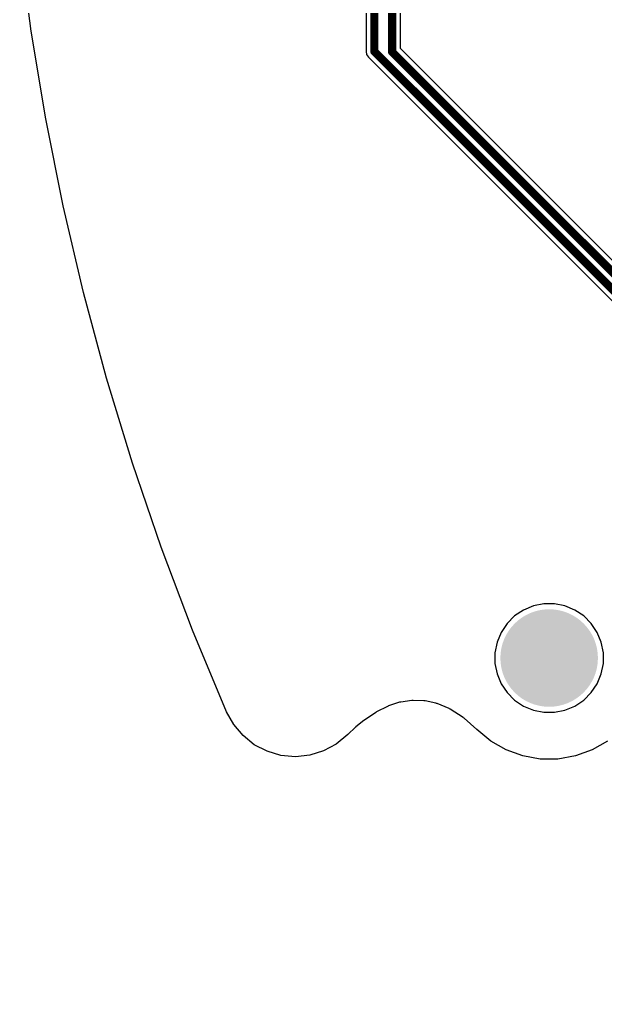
# Model space of a CAD drawing. Header units: millimetres. Extents: x 100 to 300, y 101 to 245.
# Drawn here: x 100.91 to 122.52, y 149.49 to 185.74 of the extents above; entities that cross this region are included whole.
import ezdxf

# ---------------------------------------------------------------- set-up
doc = ezdxf.new("R2010")
doc.units = ezdxf.units.MM
for name, color, linetype in [('BottomSolder', 6, 'Continuous'), ('MultiLayer', 9, 'Continuous'), ('PadHoleLayer', 156, 'Continuous'), ('TopLayer', 1, 'Continuous'), ('TopSolder', 216, 'Continuous')]:
    doc.layers.add(name, color=color, linetype=linetype)

msp = doc.modelspace()

# ---------------------------------------------------------------- hatches: boundary and pattern name
at = {"layer": 'BottomSolder'}
h = msp.add_hatch(color=6, dxfattribs=at)
edge = h.paths.add_edge_path()
edge.add_arc((120.45047792, 162.16976456), 1.79999894, 0, 360)
at = {"layer": 'MultiLayer'}
h = msp.add_hatch(color=9, dxfattribs=at)
edge = h.paths.add_edge_path()
edge.add_arc((120.45047792, 162.16976456), 1.74999904, 0, 360)
at = {"layer": 'PadHoleLayer'}
h = msp.add_hatch(color=156, dxfattribs=at)
edge = h.paths.add_edge_path()
edge.add_arc((120.45047792, 162.16976456), 1.74999904, 0, 360)
at = {"layer": 'TopLayer'}
h = msp.add_hatch(color=1, dxfattribs=at)
edge = h.paths.add_edge_path()
edge.add_arc((120.45047792, 162.16976456), 1.74999904, 0, 360)
at = {"layer": 'TopSolder'}
h = msp.add_hatch(color=216, dxfattribs=at)
edge = h.paths.add_edge_path()
edge.add_arc((120.45047792, 162.16976456), 1.79999894, 0, 360)

# ---------------------------------------------------------------- linework, layer by layer
at = {"layer": 'TopLayer'}
for p, q in [((113.69412364, 210.56948234), (113.69412364, 184.56361868)), ((114.96197226, 184.67060602), (114.96197226, 209.82557984)), ((101.34321616, 185.30565936), (100.91373772, 188.554614)), ((101.87918918, 182.0725975), (101.34321616, 185.30565936)), ((113.69412364, 184.56361868), (113.6941211, 184.56360598)), ((113.6941211, 184.56360598), (113.71740782, 184.44655262)), ((125.68094752, 173.95163076), (114.96197226, 184.67060602)), ((113.71740782, 184.44655262), (113.78371198, 184.34731736)), ((113.78371198, 184.34731736), (163.3473111, 134.78372078)), ((102.52109036, 178.85889806), (101.87918918, 182.0725975)), ((103.26821612, 175.66799004), (102.52109036, 178.85889806)), ((104.11974604, 172.50340404), (103.26821612, 175.66799004)), ((105.07477588, 169.36852334), (104.11974604, 172.50340404)), ((106.1322998, 166.26661438), (105.07477588, 169.36852334)), ((107.29114178, 163.20117474), (106.1322998, 166.26661438)), ((119.50312396, 163.942141), (119.17555286, 163.72326412)), ((119.86710088, 164.09290524), (119.50312396, 163.942141)), ((120.25349584, 164.1697631), (119.86710088, 164.09290524)), ((120.64746, 164.1697631), (120.25349584, 164.1697631)), ((121.03385496, 164.09290524), (120.64746, 164.1697631)), ((121.39783188, 163.942141), (121.03385496, 164.09290524)), ((121.72540298, 163.72326412), (121.39783188, 163.942141)), ((119.17555286, 163.72326412), (118.89697836, 163.44468962)), ((122.00397748, 163.44468962), (121.72540298, 163.72326412)), ((108.54610498, 160.18494506), (107.29114178, 163.20117474)), ((118.67810148, 163.11711852), (118.52733724, 162.7531416)), ((118.89697836, 163.44468962), (118.67810148, 163.11711852)), ((122.22285436, 163.11711852), (122.00397748, 163.44468962)), ((122.3736186, 162.7531416), (122.22285436, 163.11711852)), ((118.52733724, 162.7531416), (118.45047938, 162.36674664)), ((122.45047646, 162.36674664), (122.3736186, 162.7531416)), ((118.45047938, 162.36674664), (118.45047938, 161.97278248)), ((122.45047646, 161.97278248), (122.45047646, 162.36674664)), ((118.45047938, 161.97278248), (118.52733724, 161.58638752)), ((122.3736186, 161.58638752), (122.45047646, 161.97278248)), ((118.52733724, 161.58638752), (118.67810148, 161.2224106)), ((122.22285436, 161.2224106), (122.3736186, 161.58638752)), ((118.67810148, 161.2224106), (118.89697836, 160.8948395)), ((122.00397748, 160.8948395), (122.22285436, 161.2224106)), ((115.38182156, 160.60460894), (114.97630802, 160.5443195)), ((115.40488984, 160.60348372), (115.38182156, 160.60460894)), ((115.4276838, 160.60724292), (115.40488984, 160.60348372)), ((115.83002742, 160.5940146), (115.4276838, 160.60724292)), ((115.8526004, 160.58874918), (115.83002742, 160.5940146)), ((115.87576774, 160.58834024), (115.8526004, 160.58874918)), ((116.27494144, 160.50161448), (115.87576774, 160.58834024)), ((118.89697836, 160.8948395), (119.17555286, 160.616265)), ((119.17555286, 160.616265), (119.50312396, 160.39738812)), ((121.39783188, 160.39738812), (121.72540298, 160.616265)), ((121.72540298, 160.616265), (122.00397748, 160.8948395)), ((114.49052032, 160.38610544), (114.07866948, 160.17883382)), ((114.50905978, 160.3912337), (114.49052032, 160.38610544)), ((114.52581362, 160.40066472), (114.50905978, 160.3912337)), ((114.93449708, 160.53444398), (114.52581362, 160.40066472)), ((114.95596008, 160.53703224), (114.93449708, 160.53444398)), ((114.97630802, 160.5443195), (114.95596008, 160.53703224)), ((116.29601074, 160.49245016), (116.27494144, 160.50161448)), ((116.31854562, 160.48794928), (116.29601074, 160.49245016)), ((116.7583517, 160.30538678), (116.31854562, 160.48794928)), ((116.7769572, 160.29293316), (116.7583517, 160.30538678)), ((116.79782584, 160.28479246), (116.7769572, 160.29293316)), ((117.2809313, 159.97626374), (116.79782584, 160.28479246)), ((119.50312396, 160.39738812), (119.86710088, 160.24662388)), ((119.86710088, 160.24662388), (120.25349584, 160.16976602)), ((120.64746, 160.16976602), (121.03385496, 160.24662388)), ((121.03385496, 160.24662388), (121.39783188, 160.39738812)), ((108.8103996, 159.71022414), (108.54610498, 160.18494506)), ((113.61635646, 159.86726218), (113.32212032, 159.62536274)), ((113.62694826, 159.87293654), (113.61635646, 159.86726218)), ((113.63539884, 159.88148364), (113.62694826, 159.87293654)), ((114.05042468, 160.1622654), (113.63539884, 159.88148364)), ((114.06564944, 160.16867382), (114.05042468, 160.1622654)), ((114.07866948, 160.17883382), (114.06564944, 160.16867382)), ((117.29503338, 159.96273316), (117.2809313, 159.97626374)), ((117.31194724, 159.95295162), (117.29503338, 159.96273316)), ((117.78814136, 159.53469744), (117.31194724, 159.95295162)), ((120.25349584, 160.16976602), (120.64746, 160.16976602)), ((109.15479312, 159.30343552), (108.8103996, 159.71022414)), ((113.30931872, 159.61409784), (113.01972316, 159.3415914)), ((113.31664154, 159.61867492), (113.30931872, 159.61409784)), ((113.32212032, 159.62536274), (113.31664154, 159.61867492)), ((118.30291554, 159.10274504), (117.78814136, 159.53469744)), ((109.57131502, 158.97093174), (109.15479312, 159.30343552)), ((113.01972316, 159.3415914), (112.59539584, 158.99270716)), ((110.04427318, 158.72520452), (109.57131502, 158.97093174)), ((112.59539584, 158.99270716), (112.12604448, 158.74020322)), ((118.86812904, 158.77641854), (118.30291554, 159.10274504)), ((119.48141458, 158.55320842), (118.86812904, 158.77641854)), ((122.0328141, 158.776416), (121.4195311, 158.55320842)), ((122.59802506, 159.10273996), (122.0328141, 158.776416)), ((110.5558241, 158.57554264), (110.04427318, 158.72520452)), ((111.08663076, 158.52760268), (110.5558241, 158.57554264)), ((111.61671352, 158.58319312), (111.08663076, 158.52760268)), ((112.12604448, 158.74020322), (111.61671352, 158.58319312)), ((120.12414888, 158.439866), (119.48141458, 158.55320842)), ((120.7767968, 158.439866), (120.12414888, 158.439866)), ((121.4195311, 158.55320842), (120.7767968, 158.439866))]:
    msp.add_line(p, q, dxfattribs=at)
at = {"layer": 'TopLayer', "const_width": 0.2999994}
for points in [[(114.0000006, 184.56360598), (114.0000006, 210.89999984)], [(114.6560953, 184.54390574), (114.6560953, 210.15609734)], [(114.0000006, 184.56360598), (163.5636048, 135.00000178)], [(114.6560953, 184.54390574), (163.75000016, 135.45000088)]]:
    msp.add_lwpolyline(points, dxfattribs=at)
at = {"layer": 'TopLayer', "const_width": 0.1499997}
for points in [[(113.92500202, 184.56360598, 1), (114.07499918, 184.56360598, 1)], [(113.92500202, 184.56360598, 1), (114.07499918, 184.56360598, 1)], [(114.58109672, 184.54390574, 1), (114.73109388, 184.54390574, 1)], [(114.58109672, 184.54390574, 1), (114.73109388, 184.54390574, 1)]]:
    msp.add_lwpolyline(points, format="xyb", close=True, dxfattribs=at)

doc.saveas('drawing.dxf')
